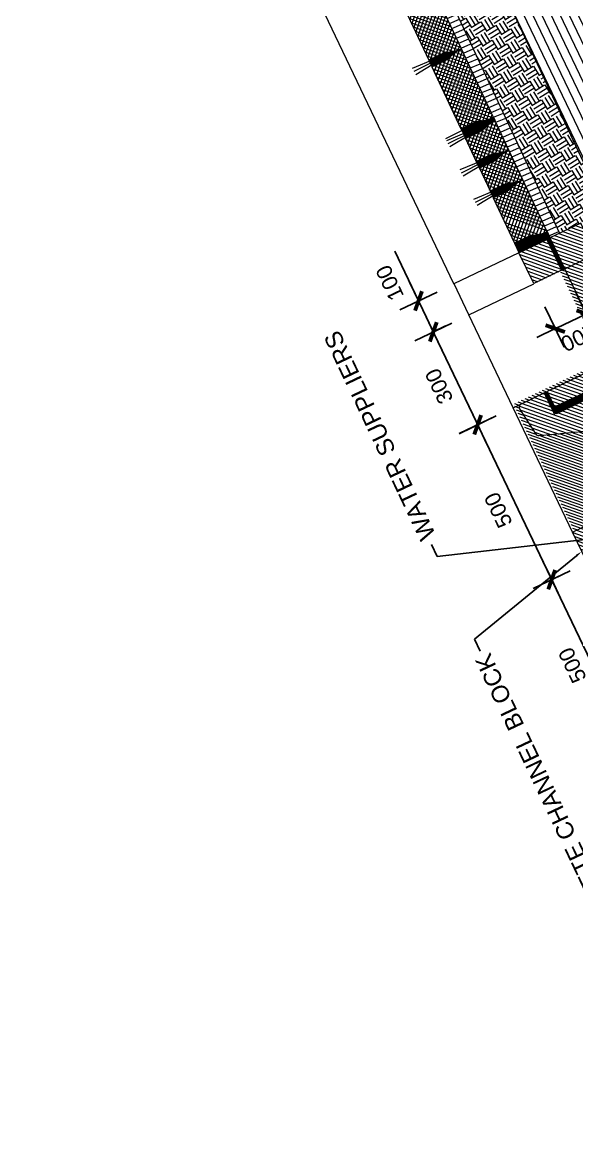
# Model space of a CAD drawing. Header units: metres. Extents: x 679304 to 680626, y 2747329 to 2750056.
# Drawn here: x 679483.323 to 679484.939, y 2747418.254 to 2747421.499 of the extents above; entities that cross this region are included whole.
import ezdxf
from ezdxf import colors
from ezdxf.entities.mleader import LeaderData, LeaderLine
from ezdxf.math import Vec2, Vec3

# ---------------------------------------------------------------- set-up
doc = ezdxf.new("R2010")
doc.units = ezdxf.units.M
doc.linetypes.add('HIDDEN', pattern=[0.375, 0.25, -0.125])
doc.layers.add('-aux', color=50, linetype='Continuous', plot=False)
for name, color, linetype in [('01-TX', 7, 'Continuous'), ('01-TX-Dimensions_1-25', 157, 'Continuous'), ('02-L-Waterfeatures 02', 152, 'Continuous'), ('COTAUX', 7, 'Continuous')]:
    doc.layers.add(name, color=color, linetype=linetype)
for name, color, linetype, lineweight in [('02-L-projecció', 6, 'Continuous', 5), ('02-L-seccionat', 4, 'Continuous', 5), ('1-L-GESPA', 64, 'Continuous', 0), ('3-TR Formigó', 252, 'Continuous', 0), ('3-TR terra compactada', 45, 'Continuous', 0), ('3-TR Tot-u', 37, 'Continuous', 0)]:
    doc.layers.add(name, color=color, linetype=linetype, lineweight=lineweight)
for name, color, linetype, lineweight, true_color in [('02-L-projecció 2', 251, 'Continuous', 5, 0x636363), ('3- TR terra vegetal', 253, 'Continuous', 0, 0xbea68e), ('3-TR sorra granitica', 254, 'Continuous', 0, 0xf2dac9)]:
    doc.layers.add(name, color=color, linetype=linetype, lineweight=lineweight, true_color=true_color)
doc.layers.add('EIT_3 TR sorra', color=9, linetype='Continuous', true_color=0xd8ceb0)
doc.styles.get("Standard").update_dxf_attribs({"font": 'arial.ttf'})
doc.dimstyles.new('E20', dxfattribs={"dimscale": 0.03, "dimtxt": 1.5, "dimasz": 0.2, "dimexe": 0.1, "dimexo": 2.5, "dimgap": 1, "dimtad": 1, "dimdec": 0, "dimlfac": 1000, "dimzin": 0, "dimdsep": 46, "dimtxsty": 'Standard', "dimblk1": 'LINCOT200', "dimblk2": 'LINCOT200', "dimsah": 1, "dimcen": 0.1, "dimdle": 0.1, "dimclrt": 256, "dimadec": 0, "dimazin": 0, "dimtfac": 0.0153846153846154, "dimtdec": 0, "dimtofl": 0, "dimtmove": 0, "dimatfit": 3, "dimldrblk": 'LINCOT200', "dimfxl": 1, "dimtolj": 1, "dimtzin": 0, "dimarcsym": 0})
pattern_1 = [(45.00024237466997, (-40.34457872249186, 32.35884302249179), (-0.0067352205821938, 0.0067351635992895), []), (135.0002423746698, (-40.34457872249186, 32.35884302249179), (-0.0067351635992895, -0.0067352205821938), [])]
pattern_2 = [(0.0715857154418002, (-44.33481519203633, 33.15170948952437), (-3.123515267e-06, 0.0024999980487297), [])]
pattern_3 = [(44.99999999989515, (-45.99746788525954, 30.80656202230603), (-0.0067351920907895, 0.0067351920908142), [])]
pattern_4 = [(44.99999999999999, (0, 0), (-0.0067351920908019, 0.0067351920908019), [])]
pattern_5 = [(43.98579928964266, (0, 0), (0.0019272751255722, 0.006603891924044), [0.0085328125000001, -0.0017065625, 0, -0.0017065625])]

# ---------------------------------------------------------------- blocks, each defined once
blk = doc.blocks.new('WaterFall Channel')
at = {"layer": '3-TR Formigó'}
h = blk.add_hatch(dxfattribs=at)
h.set_pattern_fill('ANSI31', color=256, scale=0.003, angle=-18.27604261032588, style=0)
h.set_pattern_definition(pattern_3)
h.paths.add_polyline_path([(0.0985192004591227, -5.11142425239e-05), (-1.8626451e-09, -4.21903096139e-05), (-1.5869736671e-06, -0.3450375250540674), (0.0985192018561065, -0.3450375245884061)])
h = blk.add_hatch(dxfattribs=at)
h.set_pattern_fill('ANSI31', color=256, scale=0.003, angle=-18.27604261032588, style=0)
h.set_pattern_definition(pattern_3)
edge = h.paths.add_edge_path()
edge.add_line((0.2580314185521884, -0.3999952720651739), (0.0985192027874291, -0.3999831625260413))
edge.add_line((0.0985192027874291, -0.3999831625260413), (0.0985033484175801, -0.3750360794365406))
edge.add_line((0.0985033484175801, -0.3750360794365406), (8.1320758909e-06, -0.3750389693304896))
edge.add_line((8.1320758909e-06, -0.3750389693304896), (2.6109628379e-06, -0.4999805477447808))
edge.add_line((2.6109628379e-06, -0.4999805477447808), (0.4298762682080269, -0.500012955442071))
edge.add_line((0.4298762682080269, -0.500012955442071), (0.4298762682080269, -0.1000000004656613))
edge.add_line((0.4298762682080269, -0.1000000004656613), (0.4998762682080269, -0.1000000004656613))
edge.add_line((0.4998762682080269, -0.1000000004656613), (0.4998762686548926, -0.025056634781127))
edge.add_arc((0.4898366796350784, -0.0264500663910761), 0.0101358275112779, 7.901811386936648, 96.45579607710752)
edge.add_line((0.4886970412917436, -0.0163785112090409), (0.3952812625161918, -0.0274717642880464))
edge.add_line((0.3952812625161918, -0.0274717642880464), (0.2580314185521884, -0.3999952720651739))
at = {"layer": '02-L-seccionat'}
blk.add_lwpolyline([(4.656613e-10, -4.656613e-10), (0.0985192032530904, -4.656613e-10), (0.0985192032530904, -0.3899839207848978, 0.4141913255382975), (0.1085184440340928, -0.3999839207560771), (0.2510580586641579, -0.399994742634442, 0.314238486140348), (0.260442213579803, -0.3934518925298635), (0.3931626223038822, -0.0332221772634832, -0.282040070461689), (0.401366789720167, -0.0267490995061677), (0.4886970412917436, -0.0163785112090409, -0.4492722296790671), (0.4998762696050108, -0.0263087381608784), (0.4998762682080269, -0.1000000004656613), (0.439876268208027, -0.1000000004656613, 0.4142135623730951), (0.4298762682080269, -0.1100000004656613), (0.4298762682080269, -0.500012955442071), (-2.2654421628e-06, -0.4999805482104421), (4.656613e-10, -4.656613e-10)], format="xyb", dxfattribs=at)
blk = doc.blocks.new('Font')
at = {"layer": '02-L-Waterfeatures 02', "lineweight": 9, "transparency": 33554687}
h = blk.add_hatch(dxfattribs=at)
h.set_pattern_fill('ANSI31', color=256, scale=0.0025, angle=2.6278252e-09)
h.set_pattern_definition([(45.00000000262781, (2.0004906617105, -0.4400172666646541), (-0.0056126600759256, 0.0056126600754108), [])])
edge = h.paths.add_edge_path()
edge.add_line((1.800098594278097, 1.504928372334688), (1.800098593346774, 1.109996326325005))
edge.add_line((1.800098593346774, 1.109996326267719), (1.95961081167267, 1.109934739693862))
edge.add_line((1.959610811434686, 1.109934739535674), (2.096860655398689, 1.482458247312802))
edge.add_line((2.096860656514763, 1.48245824733749), (2.190276435238791, 1.493600976572119))
edge.add_arc((2.191415851935744, 1.483529136050492), 0.0101360861858357, 7.903237830832325, 96.45436951496481, ccw=False)
edge.add_line((2.201455662492662, 1.484922853065654), (2.202041886351374, 1.199959193803714))
edge.add_line((2.202041885349899, 1.199959194054827), (2.501285506412386, 1.199959193589165))
edge.add_line((2.501285506412386, 1.199959193589165), (2.501455659907938, 1.214982734787864))
edge.add_line((2.501455659978091, 1.214982734760269), (2.2114556604065, 1.214982734760269))
edge.add_line((2.2114556604065, 1.214982734760269), (2.211455659940838, 1.504928372791036))
edge.add_line((2.211455660872161, 1.504928372567519), (1.800098595209419, 1.504928372101858))
at = {"layer": '3- TR terra vegetal'}
h = blk.add_hatch(dxfattribs=at)
h.set_pattern_fill('_USER', color=256, scale=0.0025, angle=-18.20445689477926, style=0, pattern_type=0)
h.set_pattern_definition([(0.0715857154418002, (-2.520864568650722, 15.61638862267136), (-3.123515267e-06, 0.0024999980487297), [])])
edge = h.paths.add_edge_path()
edge.add_line((2.620919218286871, 1.199803300201892), (2.601663697510974, 1.199959445279091))
edge.add_line((2.601663697510957, 1.199959445279091), (2.601657126098854, 1.29911584360525))
edge.add_line((2.601657126098871, 1.29911584360525), (2.631727091968059, 1.298881505616009))
edge.add_line((2.631727091968059, 1.298881505616009), (2.63140657916665, 1.257753982208669))
edge.add_arc((2.574263726361095, 1.258199304342269), 0.0571445881279346, 343.55447609660683, 359.55349522291766, ccw=False)
edge.add_line((2.629070491530001, 1.242021466605365), (2.622962411027401, 1.221328699029982))
edge.add_arc((2.669399163220077, 1.207621516892686), 0.0484175464806941, 163.5544742130599, 179.5534933392727)
edge.add_line((2.620983086992055, 1.207998831057921), (2.620919218286871, 1.199803299969062))
edge.add_line((2.620919218286871, 1.199803300201892), (2.601663697510974, 1.199959445279091))
h = blk.add_hatch(dxfattribs=at)
h.set_pattern_fill('_USER', color=256, scale=0.0025, angle=-18.20445689477926, style=0, pattern_type=0)
h.set_pattern_definition(pattern_2)
edge = h.paths.add_edge_path()
edge.add_line((2.788405295461416, 1.198497987817972), (2.788469163700938, 1.206693517509847))
edge.add_arc((2.740053078625351, 1.207070832140743), 0.048417555115193, 359.5534931793446, 375.5525123054567)
edge.add_line((2.786697830073535, 1.220052616903558), (2.780912994407117, 1.240838068304583))
edge.add_arc((2.835965244099497, 1.256159762851893), 0.0571445925419344, 179.5534972539195, 195.552516380138, ccw=False)
edge.add_line((2.77882238663733, 1.256605083122849), (2.7791428999044, 1.29773260327056))
edge.add_line((2.779142900835722, 1.29773260327056), (2.799213169608265, 1.297576192300766))
edge.add_line((2.799213168676942, 1.297576192300766), (2.798892656341195, 1.256448672153055))
edge.add_arc((2.741749791894108, 1.256893996149301), 0.0571446002038037, 343.5544745027155, 359.5534936290265, ccw=False)
edge.add_line((2.796556567773222, 1.240716153290122), (2.790448487270623, 1.220023387111723))
edge.add_arc((2.836885238997638, 1.206316201481968), 0.0484175469721637, 163.5544702963147, 179.5534894225274)
edge.add_line((2.788469162303954, 1.206693519372493), (2.788405294297263, 1.198497987817972))
h = blk.add_hatch(dxfattribs=at)
h.set_pattern_fill('_USER', color=256, scale=0.0025, angle=-18.20445689477926, style=0, pattern_type=0)
h.set_pattern_definition(pattern_2)
edge = h.paths.add_edge_path()
edge.add_line((2.883365471381694, 1.197754453402012), (2.883429338224232, 1.205949983093887))
edge.add_arc((2.835013248957693, 1.206327298190444), 0.0484175584322796, 359.5534926588701, 375.552511784982)
edge.add_line((2.881658004596829, 1.219309083651751), (2.87587316846475, 1.240094535052776))
edge.add_arc((2.930925411172211, 1.255416225409135), 0.0571445854679372, 179.5534948100345, 195.5525139362529, ccw=False)
edge.add_line((2.873782561160624, 1.255861547775566), (2.874103073496371, 1.296989069320261))
edge.add_line((2.874103073496371, 1.296989069320261), (2.894173342734575, 1.29683265928179))
edge.add_line((2.894173343665897, 1.29683265928179), (2.89385283133015, 1.255705136805772))
edge.add_arc((2.836709975730627, 1.256150460336357), 0.0571445900285833, 343.5544746836989, 359.55349381000985, ccw=False)
edge.add_line((2.891516742296516, 1.239972620736807), (2.885408661328256, 1.219279854092746))
edge.add_arc((2.931845414452254, 1.205572666600346), 0.0484175488728126, 163.5544686287365, 179.5534877549494)
edge.add_line((2.883429335430264, 1.205949985887855), (2.883365469519048, 1.19775445247069))
h = blk.add_hatch(dxfattribs=at)
h.set_pattern_fill('_USER', color=256, scale=0.0025, angle=-18.20445689477926, style=0, pattern_type=0)
h.set_pattern_definition(pattern_2)
edge = h.paths.add_edge_path()
edge.add_line((2.988325421698391, 1.196943555492907), (2.978325727861374, 1.197021484375))
edge.add_line((2.978325728327035, 1.197021484375), (2.978389595635235, 1.205217014532536))
edge.add_arc((2.92997351149097, 1.205594331026077), 0.0484175548952806, 359.5534912166777, 375.5525103427898)
edge.add_line((2.976618262939155, 1.218576114159077), (2.970833425875753, 1.239361564628779))
edge.add_arc((3.025885672774165, 1.254683255217969), 0.0571445887850233, 179.553494369046, 195.5525134952644, ccw=False)
edge.add_line((2.968742818571627, 1.255128578282892), (2.969063330441713, 1.296256100293248))
edge.add_line((2.969063330441713, 1.296256100293248), (2.999133296310901, 1.296021761372685))
edge.add_line((2.999133296776562, 1.296021761372685), (2.998812783043831, 1.254894237965345))
edge.add_arc((2.941669930703938, 1.255339556373655), 0.0571445876364654, 343.55447941519253, 359.5534985415034, ccw=False)
edge.add_line((2.996476696804165, 1.239161722362041), (2.990368616301566, 1.218468955252319))
edge.add_arc((3.036805368959903, 1.204761771019548), 0.0484175483813428, 163.5544725454819, 179.5534916716947)
edge.add_line((2.988389290869235, 1.205139087280258), (2.988325421698391, 1.196943555725738))
edge.add_line((2.988325421698391, 1.196943555492907), (2.978325727861374, 1.197021484375))
h = blk.add_hatch(dxfattribs=at)
h.set_pattern_fill('_USER', color=256, scale=0.0025, angle=-18.20445689477926, style=0, pattern_type=0)
h.set_pattern_definition(pattern_2)
edge = h.paths.add_edge_path()
edge.add_line((3.209555474109947, 1.19522297848016), (3.209619340486824, 1.203418508637696))
edge.add_arc((3.161203252151608, 1.203795820474624), 0.0484175572135612, 359.5534968444406, 375.5525159705527)
edge.add_line((3.207848005928099, 1.216777608729898), (3.202063170261681, 1.23756305873394))
edge.add_arc((3.257115418557077, 1.252884747926145), 0.0571445902236542, 179.5534924856203, 195.5525116118387, ccw=False)
edge.add_line((3.199972563423216, 1.253330072853714), (3.200293075293302, 1.294457593467086))
edge.add_line((3.200293075293302, 1.294457593234255), (3.220363345462828, 1.294301183195784))
edge.add_line((3.22036334592849, 1.294301183428615), (3.220042832195758, 1.253173660952597))
edge.add_arc((3.162899978924542, 1.253618983086198), 0.0571445881279346, 343.55447609660683, 359.55349522291766, ccw=False)
edge.add_line((3.217706744093447, 1.237441145349293), (3.211598663125187, 1.216748378239572))
edge.add_arc((3.258035416249185, 1.203041192376986), 0.0484175486270776, 163.5544705871093, 179.5534897133222)
edge.add_line((3.209619338624179, 1.203418509801849), (3.209555472014471, 1.195222975919023))
at = {"layer": '3-TR Formigó'}
h = blk.add_hatch(dxfattribs=at)
h.set_pattern_fill('ANSI31', color=256, scale=0.003, style=0)
h.set_pattern_definition(pattern_4)
h.paths.add_polyline_path([(2.20145566156134, 1.399930011248216), (2.151455661281943, 1.399930011481046), (2.151455661281943, 1.209959194529801), (2.201455661095678, 1.20995919406414)])
h = blk.add_hatch(dxfattribs=at)
h.set_pattern_fill('ANSI31', color=256, scale=0.003, style=0)
h.set_pattern_definition(pattern_4)
h.paths.add_polyline_path([(2.501663700677454, 1.299959193915128), (2.601663699373602, 1.299959193915128), (2.601663697510957, 1.20995919406414), (2.501663697417825, 1.20995919406414)])
h = blk.add_hatch(dxfattribs=at)
h.set_pattern_fill('ANSI37', color=256, scale=0.003, angle=-18.27580023555104, style=0)
h.set_pattern_definition(pattern_1)
edge = h.paths.add_edge_path()
edge.add_line((2.788405321538448, 1.198501554317772), (2.788469189312309, 1.206697084009647))
edge.add_arc((2.740053099580109, 1.207074402133002), 0.0484175597601212, 359.5534894544945, 375.5525085808836)
edge.add_line((2.786697857547551, 1.220056185033172), (2.780913020251318, 1.240841632243245))
edge.add_arc((2.835965268779546, 1.256163323298096), 0.0571445904433395, 179.5534941485196, 195.5525132748021, ccw=False)
edge.add_line((2.7788224122487, 1.256608646363019), (2.779142895713448, 1.297732671257108))
edge.add_line((2.779142896644771, 1.297732671257108), (2.778345715720206, 1.297738884575664))
edge.add_line((2.778345715254545, 1.297738884575664), (2.778352293185889, 1.298582934308797))
edge.add_line((2.778352293651551, 1.298582934308797), (2.632530850823968, 1.299719341564923))
edge.add_line((2.632530850358307, 1.299719341564923), (2.632524273823946, 1.298875288572162))
edge.add_line((2.632524273823946, 1.298875288572162), (2.631727091968059, 1.298881505616009))
edge.add_line((2.631727091968059, 1.298881505616009), (2.631406607571989, 1.25775747699663))
edge.add_arc((2.574263754300773, 1.258202799130231), 0.0571445881280356, 343.5544760966211, 359.5534952229035, ccw=False)
edge.add_line((2.629070519469678, 1.242024961160495), (2.622962438967078, 1.22133219265379))
edge.add_arc((2.669399196282029, 1.207625006325542), 0.048417551936377, 163.5544711686107, 179.5534902949996)
edge.add_line((2.620983114466071, 1.208002323750406), (2.620919245295226, 1.199806794989854))
edge.add_line((2.620919245760887, 1.199806794989854), (2.788405322004109, 1.198501554317772))
h = blk.add_hatch(dxfattribs=at)
h.set_pattern_fill('ANSI37', color=256, scale=0.003, angle=-18.27580023555104, style=0)
h.set_pattern_definition(pattern_1)
edge = h.paths.add_edge_path()
edge.add_line((2.883365494664758, 1.197757951449602), (2.883429365232586, 1.2059534820728))
edge.add_arc((2.835013275034725, 1.20633079111576), 0.0484175609696397, 359.5535002491601, 375.552519375549)
edge.add_line((2.881658030673861, 1.219312583096325), (2.875873193610459, 1.240098029375076))
edge.add_arc((2.93092544004321, 1.255419719964265), 0.0571445887847962, 179.5534943690139, 195.5525134952963, ccw=False)
edge.add_line((2.873782586771994, 1.255865043029189), (2.874103070702403, 1.296989068388938))
edge.add_line((2.874103070236742, 1.296989068388938), (2.873305889312177, 1.296995281707495))
edge.add_line((2.8733058902435, 1.296995281241834), (2.873312468174844, 1.29783933237195))
edge.add_line((2.873312467709183, 1.297839332837611), (2.800016899127513, 1.298410533461719))
edge.add_line((2.800016899127513, 1.298410533461719), (2.800010321196168, 1.297566482797265))
edge.add_line((2.800010321196168, 1.297566482564434), (2.799213139340281, 1.297572699142619))
edge.add_line((2.79921313887462, 1.29757269937545), (2.798892655875533, 1.25644867029041))
edge.add_arc((2.741749806329607, 1.256893992889672), 0.0571445848182067, 343.5544756038513, 359.5534947301338, ccw=False)
edge.add_line((2.796556567773222, 1.240716155618429), (2.7904484863393, 1.220023386646062))
edge.add_arc((2.836885245516896, 1.206316201947629), 0.0484175533455561, 163.5544734177779, 179.5534925441669)
edge.add_line((2.788469162303954, 1.206693517044186), (2.788405294530093, 1.198497987817972))
edge.add_line((2.788405295461416, 1.198497987817972), (2.883365495596081, 1.197757951449602))
h = blk.add_hatch(dxfattribs=at)
h.set_pattern_fill('ANSI37', color=256, scale=0.003, angle=-18.27580023555104, style=0)
h.set_pattern_definition(pattern_1)
edge = h.paths.add_edge_path()
edge.add_line((2.978325752075761, 1.19702498242259), (2.978389622177928, 1.205220513045787))
edge.add_arc((2.929973528254777, 1.205597823951393), 0.0484175640668137, 359.5534977660189, 375.5525168924078)
edge.add_line((2.976618288550525, 1.218579615000635), (2.970833451021462, 1.239365061279386))
edge.add_arc((3.025885700713843, 1.254686749074608), 0.057144591662058, 179.553490602163, 195.5525097284454, ccw=False)
edge.add_line((2.968742844648659, 1.255132075864821), (2.969063328579068, 1.296256100293248))
edge.add_line((2.969063328579068, 1.296256100293248), (2.968266147654503, 1.296262315008789))
edge.add_line((2.968266147188842, 1.296262315008789), (2.968272725120186, 1.297106363810598))
edge.add_line((2.968272725585848, 1.297106363810598), (2.894977157004177, 1.297677565366029))
edge.add_line((2.894977157469838, 1.297677565366029), (2.894970578607171, 1.296833514235913))
edge.add_line((2.894970577675849, 1.296833514235913), (2.894173396285623, 1.29683973127976))
edge.add_line((2.894173396751284, 1.29683973127976), (2.893852913286536, 1.255715701729059))
edge.add_arc((2.836710061877965, 1.25616102060303), 0.0571445859816518, 343.554479168822, 359.5534982951045, ccw=False)
edge.add_line((2.891516826115548, 1.239983186591416), (2.885408743517473, 1.219290417619049))
edge.add_arc((2.931845499202609, 1.205583235481753), 0.0484175496671256, 163.5544757737476, 179.5534949001365)
edge.add_line((2.88342942064628, 1.205960548482835), (2.88336555333808, 1.197765020187944))
edge.add_line((2.883365551941096, 1.197765020653605), (2.9783257516101, 1.19702498242259))
h = blk.add_hatch(dxfattribs=at)
h.set_pattern_fill('ANSI37', color=256, scale=0.003, angle=-18.27580023555104, style=0)
h.set_pattern_definition(pattern_1)
edge = h.paths.add_edge_path()
edge.add_line((3.209555471781641, 1.195222976151853), (3.209619341650977, 1.203418507706373))
edge.add_arc((3.161203257739543, 1.203795820707455), 0.0484175536757299, 359.55349540211, 375.5525145284989)
edge.add_line((3.207848007790744, 1.216777606634423), (3.202063169796019, 1.237563054310157))
edge.add_arc((3.257115419954061, 1.252884743968024), 0.0571445918819704, 179.5534922650943, 195.5525113913767, ccw=False)
edge.add_line((3.199972562957555, 1.253330069128423), (3.200293047353625, 1.294454094022512))
edge.add_line((3.200293047819286, 1.294454094022512), (3.19949586642906, 1.294460306409746))
edge.add_line((3.19949586642906, 1.294460306642577), (3.199502443894743, 1.29530435684137))
edge.add_line((3.199502443894743, 1.295304356608539), (2.99993705516681, 1.296859595924615))
edge.add_line((2.999937056098133, 1.296859595924615), (2.999930477235466, 1.296015544794499))
edge.add_line((2.999930476769804, 1.296015544794499), (2.999133296776562, 1.296021761372685))
edge.add_line((2.999133296776562, 1.296021761372685), (2.998812811914831, 1.254897733684629))
edge.add_arc((2.941669948864728, 1.2553430525586), 0.0571445978117866, 343.5544792342224, 359.5534983605048, ccw=False)
edge.add_line((2.996476725209504, 1.239165214821696), (2.990368643309921, 1.218472448177635))
edge.add_arc((3.036805401556193, 1.204765267204493), 0.0484175528540867, 163.5544773345227, 179.5534964609117)
edge.add_line((2.988389318808913, 1.205142579041421), (2.988325450569391, 1.196947049815207))
edge.add_line((2.988325450569391, 1.196947049815207), (3.20955547154881, 1.195222976151853))
h = blk.add_hatch(dxfattribs=at)
h.set_pattern_fill('ANSI37', color=256, scale=0.003, angle=-18.27580023555104, style=0)
h.set_pattern_definition([(45.00024237466997, (-39.75594249647111, 32.35425920598209), (-0.0067352205821938, 0.0067351635992895), []), (135.0002423746698, (-39.75594249647111, 32.35425920598209), (-0.0067351635992895, -0.0067352205821938), [])])
edge = h.paths.add_edge_path()
edge.add_line((3.377041547559201, 1.193917736411094), (3.377105415333062, 1.202113266102969))
edge.add_arc((3.328689325135201, 1.202490588650107), 0.048417560868884, 359.5534842875915, 375.5525034139803)
edge.add_line((3.375334084965288, 1.215472367592155), (3.369549246504902, 1.236257814336568))
edge.add_arc((3.424601493868976, 1.251579505391418), 0.0571445904433395, 179.5534941485196, 195.5525132748021, ccw=False)
edge.add_line((3.367458638735115, 1.252024828456342), (3.367779122199863, 1.293148853816092))
edge.add_line((3.367779122199863, 1.293148853816092), (3.366981941275298, 1.293155067600309))
edge.add_line((3.366981941275298, 1.293155067600309), (3.366988519206643, 1.293999117333441))
edge.add_line((3.366988519206643, 1.293999117333441), (3.22116707637906, 1.295135523192584))
edge.add_line((3.221167076844722, 1.295135523192584), (3.221160500310361, 1.294291469734162))
edge.add_line((3.2211604998447, 1.294291469734162), (3.220363317988812, 1.294297688174992))
edge.add_line((3.220363318454474, 1.294297688174992), (3.220042834058403, 1.25317365815863))
edge.add_arc((3.162899984046816, 1.253618980525061), 0.0571445848182067, 343.5544756038513, 359.5534947301338, ccw=False)
edge.add_line((3.217706745490431, 1.237441143253818), (3.211598664987832, 1.216748376144096))
edge.add_arc((3.258035422302782, 1.203041191678494), 0.0484175516906421, 163.5544731269834, 179.5534922533723)
edge.add_line((3.209619341418147, 1.203418507240712), (3.209555471315979, 1.195222977548837))
edge.add_line((3.209555470850318, 1.195222977548837), (3.377041547559201, 1.193917736411094))
h = blk.add_hatch(dxfattribs=at)
h.set_pattern_fill('ANSI31', color=256, scale=0.003, style=0)
h.set_pattern_definition(pattern_4)
h.paths.add_polyline_path([(2.601663697045296, 1.199959194287657), (2.131455661728978, 1.199959194054827), (2.131455662194639, 1.099959194660186), (2.601663697045296, 1.099959194660186)])
at = {"layer": '3-TR sorra granitica'}
h = blk.add_hatch(dxfattribs=at)
h.set_pattern_fill('LINE', color=256, scale=0.005, angle=69.79554310522073, style=0)
h.set_pattern_definition([(88.07158571544174, (23.4716651965864, 250.1307054138742), (-0.0158660092037632, 0.0005342068383153), [])])
h.paths.add_polyline_path([(2.601827840320765, 1.168583462946116), (6.228119605686515, 1.140348761575296), (6.228353182319551, 1.170347852166742), (2.601788648404181, 1.199952063150703)])
at = {"layer": '3-TR terra compactada'}
h = blk.add_hatch(dxfattribs=at)
h.set_pattern_fill('LINE', color=256, scale=0.0075, style=0)
h.set_pattern_definition([(1.59e-14, (-1.593222049996256, -1.450000001117587), (0, 0.0238125), [])])
edge = h.paths.add_edge_path()
edge.add_line((-1.508667595218867, 0.9890606738626956), (-1.508667595192251, -0.6048951202948477))
edge.add_line((-1.508667595218867, -0.6048951202537864), (6.136539501577077, -0.6048951200357733))
edge.add_line((6.136539502069354, -0.6048951200209558), (6.135368614665779, 0.7910603175694269))
edge.add_line((6.135368613991886, 0.791060317773372), (3.626572259866924, 0.8105940809709242))
edge.add_line((3.626572260633111, 0.8105940809473395), (3.548124667638425, 1.011210944756913))
edge.add_line((3.548124666791409, 1.011210944736376), (2.60166369870992, 1.01858019349817))
edge.add_line((2.601663698907941, 1.018580193165689), (2.601663700051207, 0.1099791904142415))
edge.add_line((2.601663700770586, 0.1099791903980076), (2.601663700770586, -0.3400208096019923))
edge.add_line((2.601663699839264, -0.3400208093225956), (0.9815726160337758, -0.3400210808148136))
edge.add_line((0.9815726173110306, -0.3400210812687874), (0.9815726173110306, 0.0099789187312127))
edge.add_line((0.9815726173110306, 0.0099789188243449), (1.145767424071051, 0.0099789191630791))
edge.add_line((1.145767423324286, 0.0099789192900062), (0.8764049971942496, 0.9722189113882429))
edge.add_line((0.8764049969613552, 0.9722189116291701), (-1.508667595224254, 0.9890606740160933))
at = {"layer": '3-TR Tot-u'}
h = blk.add_hatch(dxfattribs=at)
h.set_pattern_fill('EARTH', color=256, scale=0.005, angle=-84.07414778341365)
h.set_pattern_definition([(275.9258522165863, (0, 0), (0.0348582512672567, -0.0283024260194916), [0.03175, -0.03175]), (275.9258522165863, (0.0118426270782948, 0.0012292172759771), (0.0348582512672567, -0.0283024260194916), [0.03175, -0.03175]), (275.9258522165863, (0.0236852541565895, 0.0024584345519543), (0.0348582512672567, -0.0283024260194916), [0.03175, -0.03175]), (5.925852216586341, (0.0280425362288952, -0.0010793688707054), (0.0283024260194916, 0.0348582512672567), [0.03175, -0.03175]), (5.925852216586341, (0.0292717525735498, -0.0129219959490001), (0.0283024260194916, 0.0348582512672567), [0.03175, -0.03175]), (5.925852216586341, (0.0305009698495269, -0.0247646227944642), (0.0283024260194916, 0.0348582512672567), [0.03175, -0.03175])])
h.paths.add_polyline_path([(3.434739958960562, 1.162098317407071), (2.601827842183411, 1.168583462014794), (2.601663698907941, 1.018580193165689), (3.376018244307488, 1.012550984043627)])
at = {"layer": 'EIT_3 TR sorra'}
h = blk.add_hatch(dxfattribs=at)
h.set_pattern_fill('ANSI36', color=256, scale=0.001075, angle=-1.014200710357326, style=0, double=1)
h.set_pattern_definition(pattern_5)
h.paths.add_polyline_path([(2.131455661728978, 1.199959194054827), (2.20145566156134, 1.199959194054827), (2.201455661095678, 1.20995919406414), (2.151455661281943, 1.209959194529801), (2.151455661281943, 1.399930011481046), (2.20145566156134, 1.399930011248216), (2.201455662027001, 1.409930011257529), (2.131455661263316, 1.409930011257529)])
h = blk.add_hatch(dxfattribs=at)
h.set_pattern_fill('ANSI36', color=256, scale=0.001075, angle=-1.014200710357326, style=0, double=1)
h.set_pattern_definition(pattern_5)
h.paths.add_polyline_path([(2.601663034874945, 1.20995919406414), (2.501663697417825, 1.20995919406414), (2.501663697883486, 1.199959194287657), (2.601663697045296, 1.199959194287657)])
at = {"layer": '-aux'}
for points in [[(2.620919218286871, 1.199803300201892), (2.601663697510957, 1.199959445279091), (2.601657126098871, 1.29911584360525), (2.631727091968059, 1.298881505616009), (2.63140657916665, 1.257753982208669, -0.0699225111484148), (2.629070491530001, 1.242021466605365), (2.62296241056174, 1.221328699029982, 0.0699225111479849), (2.620983086992055, 1.207998831057921), (2.620919218286871, 1.199803300201892), (2.601663697510957, 1.199959445279091)], [(2.788405294995754, 1.198497987817972), (2.788405295461416, 1.198497987817972), (2.788469164166599, 1.206693517509847, 0.0699225111475427), (2.786697830073535, 1.220052616903558), (2.780912994872778, 1.240838068537414, -0.0699225111480096), (2.77882238663733, 1.256605083122849), (2.779142900835722, 1.29773260327056), (2.799213168676942, 1.297576192300766), (2.798892656806856, 1.256448672153055, -0.0699225111484148), (2.796556567773222, 1.240716153290122), (2.790448487736284, 1.220023387111723, 0.0699225111479849), (2.788469162303954, 1.206693519372493), (2.788405294995754, 1.198497987817972), (2.788405295461416, 1.198497987817972)], [(2.883365470450371, 1.19775445247069), (2.883365471381694, 1.197754453402012), (2.883429337292909, 1.205949983093887, 0.0699225111475427), (2.881658004596829, 1.219309083651751), (2.875873168930411, 1.240094535052776, -0.0699225111480096), (2.873782561160624, 1.255861547775566), (2.874103073496371, 1.296989069320261), (2.894173343665897, 1.29683265928179), (2.893852830398827, 1.255705136572942, -0.0699225111484148), (2.891516742296516, 1.239972620736807), (2.885408661328256, 1.219279853627085, 0.0699225111479849), (2.883429335430264, 1.205949985887855), (2.883365470450371, 1.19775445247069), (2.883365471381694, 1.197754453402012)], [(2.988325421698391, 1.196943555492907), (2.978325728327035, 1.197021484375), (2.978389595635235, 1.205217014532536, 0.0699225111475427), (2.976618262939155, 1.218576114159077), (2.970833425875753, 1.239361564628779, -0.0699225111480096), (2.968742818571627, 1.255128578282892), (2.969063330441713, 1.296256100293248), (2.999133296776562, 1.296021761372685), (2.99881278257817, 1.254894237965345, -0.0699225111484148), (2.996476696804165, 1.239161722362041), (2.990368615370243, 1.218468955252319, 0.0699225111479849), (2.988389290869235, 1.205139087280258), (2.988325421698391, 1.196943555492907), (2.978325728327035, 1.197021484375)], [(3.209555471781641, 1.195222976151853), (3.209555474109947, 1.19522297848016), (3.209619339555501, 1.203418508637696, 0.0699225111475427), (3.207848005928099, 1.216777608729898), (3.202063170261681, 1.23756305873394, -0.0699225111480096), (3.199972563423216, 1.253330072853714), (3.200293075293302, 1.294457593234255), (3.22036334592849, 1.294301183428615), (3.220042831730097, 1.253173660952597, -0.0699225111484148), (3.217706744093447, 1.237441145349293), (3.211598663125187, 1.216748378239572, 0.0699225111479849), (3.209619338624179, 1.203418509801849), (3.209555471781641, 1.195222976151853), (3.209555474109947, 1.19522297848016)]]:
    blk.add_lwpolyline(points, format="xyb", dxfattribs=at)
at = {"layer": '02-L-projecció'}
for points in [[(6.228119607083499, 1.140348757151514), (2.601827842183411, 1.168583462014794)], [(6.135200853925198, 0.9910676861181855), (2.601663698907941, 1.018580193165689)]]:
    blk.add_lwpolyline(points, dxfattribs=at)
blk.add_lwpolyline([(-1.508667595218867, 0.9890606738626956), (-1.508667595218867, -0.6048951202537864), (6.136539502069354, -0.6048951200209558), (6.135368613991886, 0.791060317773372), (3.626572260633111, 0.8105940809473395), (3.548124666791409, 1.011210944736376), (2.601663698907941, 1.018580193165689), (2.601663700770586, 0.1099791903980076), (2.601663699839264, -0.3400208093225956), (0.9815726173110306, -0.3400210812687874), (0.9815726173110306, 0.0099789188243449), (1.145767423324286, 0.0099789192900062), (0.8764049969613552, 0.9722189116291701)], close=True, dxfattribs=at)
at = {"layer": '02-L-projecció 2'}
for points in [[(1.800098596140742, 1.509928373619914), (2.20145566156134, 1.509928373619914), (2.201455662492662, 1.484922853065654)], [(2.20145566156134, 1.509928373619914), (2.50127603765577, 1.509902806486934)], [(2.501276074443012, 1.509959446731954), (2.601170927286148, 1.509894288145005)], [(2.501663699746131, 1.509959193877875), (2.501511616632342, 1.299959193915128)], [(2.60151161532849, 1.299959193915128), (2.601511616259813, 1.509894288843497)], [(2.601567843463271, 1.509894029237329), (4.901455661281943, 1.509894026909023)]]:
    blk.add_lwpolyline(points, dxfattribs=at)
at = {"layer": '02-L-projecció 2', "linetype": 'HIDDEN', "ltscale": 0.25}
blk.add_lwpolyline([(2.501663697883486, 1.199959194287657), (2.501663605682551, 0.3599795061163604)], dxfattribs=at)
at = {"layer": '02-L-seccionat'}
for points in [[(2.20145566156134, 1.399930011248216), (2.151455661281943, 1.399930011481046), (2.151455661281943, 1.209959194529801), (2.201455661095678, 1.20995919406414)], [(2.501663700677454, 1.299959193915128), (2.601663699373602, 1.299959193915128), (2.601663697510957, 1.20995919406414), (2.501663697417825, 1.20995919406414)], [(2.601663697045296, 1.199959194287657), (2.131455661728978, 1.199959194054827), (2.131455662194639, 1.099959194660186), (2.601663697045296, 1.099959194660186)]]:
    blk.add_lwpolyline(points, close=True, dxfattribs=at)
for points in [[(2.201455662027001, 1.409930011257529), (2.20145566156134, 1.399930011248216)], [(2.501663697417825, 1.20995919406414), (2.501663697883486, 1.199959194287657)], [(2.601663697510957, 1.20995919406414), (2.601663697045296, 1.199959194287657)]]:
    blk.add_lwpolyline(points, dxfattribs=at)
for points in [[(2.788405321538448, 1.198501554317772), (2.788469189312309, 1.206697084009647, 0.0699225111487571), (2.786697857547551, 1.220056185033172), (2.780913020018488, 1.240841632243245, -0.0699225111482901), (2.7788224122487, 1.256608646363019), (2.779142896644771, 1.297732671257108), (2.778345715254545, 1.297738884575664), (2.778352293651551, 1.298582934308797), (2.632530850358307, 1.299719341564923), (2.632524273823946, 1.298875288572162), (2.631727091968059, 1.298881505616009), (2.631406607571989, 1.25775747699663, -0.0699225111482901), (2.629070519469678, 1.242024961160495), (2.622962439898401, 1.22133219288662, 0.0699225111487571), (2.620983114466071, 1.208002323750406), (2.620919245760887, 1.199806794989854)], [(2.883365494664758, 1.197757951449602), (2.883429364766925, 1.2059534820728, 0.0699225111487571), (2.881658030673861, 1.219312583096325), (2.875873194541782, 1.240098029375076, -0.0699225111482901), (2.873782586771994, 1.255865043029189), (2.874103070236742, 1.296989068388938), (2.8733058902435, 1.296995281241834), (2.873312467709183, 1.297839332837611), (2.800016899127513, 1.298410533461719), (2.800010321196168, 1.297566482564434), (2.79921313887462, 1.29757269937545), (2.798892655875533, 1.25644867029041, -0.0699225111482901), (2.796556567773222, 1.240716155618429), (2.790448487270623, 1.220023386646062, 0.0699225111487571), (2.788469162303954, 1.206693517044186), (2.788405295461416, 1.198497987817972)], [(2.978325752075761, 1.19702498242259), (2.978389622177928, 1.205220513045787, 0.0699225111487571), (2.976618288550525, 1.218579615000635), (2.97083345009014, 1.239365061279386, -0.0699225111482901), (2.968742844648659, 1.255132075864821), (2.969063328579068, 1.296256100293248), (2.968266147188842, 1.296262315008789), (2.968272725585848, 1.297106363810598), (2.894977157469838, 1.297677565366029), (2.894970577675849, 1.296833514235913), (2.894173396751284, 1.29683973127976), (2.893852913286536, 1.255715701729059, -0.0699225111482901), (2.891516826115548, 1.239983186591416), (2.885408743750303, 1.219290417619049, 0.0699225111487571), (2.88342942064628, 1.205960548482835), (2.883365551941096, 1.197765020653605)], [(3.209555471781641, 1.195222976151853), (3.209619341418147, 1.203418507706373, 0.0699225111487571), (3.207848007790744, 1.216777606634423), (3.202063170261681, 1.237563054542988, -0.0699225111482901), (3.199972562957555, 1.253330069128423), (3.200293047819286, 1.294454094022512), (3.19949586642906, 1.294460306642577), (3.199502443894743, 1.295304356608539), (2.999937056098133, 1.296859595924615), (2.999930476769804, 1.296015544794499), (2.999133296776562, 1.296021761372685), (2.998812810983508, 1.254897733684629, -0.0699225111482901), (2.996476725209504, 1.239165214821696), (2.990368642844259, 1.218472448643296, 0.0699225111487571), (2.988389318808913, 1.205142579041421), (2.988325450569391, 1.196947049815207)], [(3.377041547559201, 1.193917736411094), (3.377105415333062, 1.202113266102969, 0.0699225111487571), (3.375334084965288, 1.215472367592155), (3.36954924557358, 1.236257814336568, -0.0699225111482901), (3.367458638735115, 1.252024828456342), (3.367779122199863, 1.293148853816092), (3.366981941275298, 1.293155067600309), (3.366988519206643, 1.293999117333441), (3.221167076844722, 1.295135523192584), (3.2211604998447, 1.294291469734162), (3.220363318454474, 1.294297688174992), (3.220042834058403, 1.25317365815863, -0.0699225111482901), (3.217706745490431, 1.237441143253818), (3.211598665453493, 1.216748376376926, 0.0699225111487571), (3.209619341418147, 1.203418507240712), (3.209555470850318, 1.195222977548837)]]:
    blk.add_lwpolyline(points, format="xyb", close=True, dxfattribs=at)
at = {"layer": '1-L-GESPA'}
for points in [[(2.77880335226655, 1.350739369634538), (2.785288352984935, 1.280939579475671)], [(2.788801091723144, 1.35095191001892), (2.790287222713232, 1.281045851297676)], [(2.798798833508044, 1.351164454128593), (2.795286095701158, 1.281152118463069)], [(2.873763501644134, 1.349992267787456), (2.880248501896858, 1.280192478094249)], [(2.883761240169405, 1.350204808637499), (2.885247371159493, 1.280298748519271)], [(2.893758981488645, 1.35041735228151), (2.890246243681758, 1.280405016615986)], [(2.967306666076183, 1.348352654837071), (2.973791666794568, 1.278552866075187)], [(2.977304405998438, 1.348565196152776), (2.978790536522865, 1.278659137431532)], [(2.987302145920693, 1.348777741193771), (2.983789407648146, 1.278765404131263)], [(2.993300792295485, 1.348905265796929), (2.994786924216896, 1.278999204747378)], [(3.199953475035727, 1.347457249416038), (3.206438475754112, 1.277657459024339)], [(3.209951214957982, 1.347669790498912), (3.211437345482409, 1.277763730380684)], [(3.219948955345898, 1.347882334142923), (3.216436217539012, 1.277869998477399)]]:
    blk.add_lwpolyline(points, dxfattribs=at)
blk.add_blockref('WaterFall Channel', (1.701579393353313, 1.509930012049153))
blk = doc.blocks.new('LINCOT200')
for p, q in [((0, -9.999961704014426), (0, 10.00003829598554)), ((3.695e-13, 3.82959855756e-05), (10.00000000000051, 3.82959855756e-05))]:
    blk.add_line(p, q)
at = {"const_width": 1.875}
blk.add_lwpolyline([(3.535533801624467, -3.535495714255787), (-3.535533950636761, 3.535572157214076)], dxfattribs=at)
at = {"layer": 'COTAUX'}
blk.add_line((0, 0), (-1.249999999999914, 0), dxfattribs=at)
blk = doc.blocks.new('*D68')
at = {"layer": '01-TX-Dimensions_1-25', "color": 0, "lineweight": -2, "transparency": 16777216}
for p, q in [((679484.9015150998, 2747419.893177201), (679484.8629701984, 2747419.874744652)), ((679485.0794785197, 2747419.428950885), (679484.868265163, 2747419.870625993)), ((679485.1179025426, 2747419.440674866), (679485.079360571, 2747419.422243718))]:
    blk.add_line(p, q, dxfattribs=at)
at = {"layer": 'DEFPOINTS', "color": 0, "transparency": 16777216}
for p in [(679484.9691765117, 2747419.92553355), (679484.8656766551, 2747419.876038906), (679485.1855639548, 2747419.473031215)]:
    blk.add_point(p, dxfattribs=at)
at = {"layer": '01-TX-Dimensions_1-25', "color": 0, "lineweight": -2, "transparency": 16777216, "xscale": 0.006, "yscale": 0.006, "zscale": 0.006}
for p, rotation in [((679484.8656766551, 2747419.876038906), 115.5575828866667), ((679485.0820670276, 2747419.423537972), 295.5575828866667)]:
    blk.add_blockref('LINCOT200', p, dxfattribs=dict(at, rotation=rotation))
at = {"layer": '01-TX-Dimensions_1-25', "transparency": 16777216, "insert": (679484.9260796226, 2747419.626933733), "char_height": 0.045, "attachment_point": 5, "rotation": 115.55758288666671}
blk.add_mtext('\\A1;500', dxfattribs=at)
blk = doc.blocks.new('*D69')
at = {"layer": '01-TX-Dimensions_1-25', "color": 0, "lineweight": -2, "transparency": 16777216}
for p, q in [((679484.5565330001, 2747420.614626922), (679484.5179493009, 2747420.596170907)), ((679484.6474425071, 2747420.332407858), (679484.5232446922, 2747420.592052796)), ((679484.6859089528, 2747420.344156695), (679484.6473252537, 2747420.325700679))]:
    blk.add_line(p, q, dxfattribs=at)
at = {"layer": 'DEFPOINTS', "color": 0, "transparency": 16777216}
for p in [(679484.6241910591, 2747420.646990283), (679484.5206556243, 2747420.597465441), (679484.7535670118, 2747420.376520056)]:
    blk.add_point(p, dxfattribs=at)
at = {"layer": '01-TX-Dimensions_1-25', "color": 0, "lineweight": -2, "transparency": 16777216, "xscale": 0.006, "yscale": 0.006, "zscale": 0.006}
for p, rotation in [((679484.5206556233, 2747420.597465441), 115.5635211465432), ((679484.650031576, 2747420.326995213), 295.5635211465433)]:
    blk.add_blockref('LINCOT200', p, dxfattribs=dict(at, rotation=rotation))
at = {"layer": '01-TX-Dimensions_1-25', "transparency": 16777216, "insert": (679484.5375399062, 2747420.439364045), "char_height": 0.045, "attachment_point": 5, "rotation": 115.56352114654327}
blk.add_mtext('\\A1;300', dxfattribs=at)
blk = doc.blocks.new('*D73')
at = {"layer": '01-TX-Dimensions_1-25', "color": 0, "lineweight": -2, "transparency": 16777216}
for p, q in [((679484.4775394527, 2747420.687672558), (679484.4081612168, 2747420.83299511)), ((679484.5134709032, 2747420.704826542), (679484.4748321527, 2747420.68638007)), ((679484.5179921299, 2747420.602938691), (679484.4801244295, 2747420.682257958)), ((679484.5565085569, 2747420.614678075), (679484.5178698067, 2747420.596231604))]:
    blk.add_line(p, q, dxfattribs=at)
at = {"layer": 'DEFPOINTS', "color": 0, "transparency": 16777216}
for p in [(679484.5811534051, 2747420.737138751), (679484.4775394526, 2747420.687672559), (679484.624191059, 2747420.646990284)]:
    blk.add_point(p, dxfattribs=at)
at = {"layer": '01-TX-Dimensions_1-25', "color": 0, "lineweight": -2, "transparency": 16777216, "xscale": 0.006, "yscale": 0.006, "zscale": 0.006}
for p, rotation in [((679484.4775394527, 2747420.687672558), 115.5202108760746), ((679484.5205771067, 2747420.597524091), 295.5202108760746)]:
    blk.add_blockref('LINCOT200', p, dxfattribs=dict(at, rotation=rotation))
at = {"layer": '01-TX-Dimensions_1-25', "transparency": 16777216, "insert": (679484.3937507303, 2747420.740217606), "char_height": 0.045, "attachment_point": 5, "rotation": 115.52021087607466}
blk.add_mtext('\\A1;100', dxfattribs=at)
blk = doc.blocks.new('*D76')
at = {"layer": '01-TX-Dimensions_1-25', "color": 0, "lineweight": -2, "transparency": 16777216}
for p, q in [((679484.6858479115, 2747420.344165861), (679484.6473142301, 2747420.325738677)), ((679484.8630993674, 2747419.881457184), (679484.6526091944, 2747420.321620019)), ((679484.9015151, 2747419.8931772), (679484.8629814187, 2747419.874750017))]:
    blk.add_line(p, q, dxfattribs=at)
at = {"layer": 'DEFPOINTS', "color": 0, "transparency": 16777216}
for p in [(679484.7535093232, 2747420.37652221), (679484.6500206864, 2747420.327032931), (679484.9691765119, 2747419.925533549)]:
    blk.add_point(p, dxfattribs=at)
at = {"layer": '01-TX-Dimensions_1-25', "color": 0, "lineweight": -2, "transparency": 16777216, "xscale": 0.006, "yscale": 0.006, "zscale": 0.006}
for p, rotation in [((679484.6500206864, 2747420.327032931), 115.5575828866667), ((679484.8656878752, 2747419.876044271), 295.5575828866667)]:
    blk.add_blockref('LINCOT200', p, dxfattribs=dict(at, rotation=rotation))
at = {"layer": '01-TX-Dimensions_1-25', "transparency": 16777216, "insert": (679484.7100620623, 2747420.078683895), "char_height": 0.045, "attachment_point": 5, "rotation": 115.55758288666671}
blk.add_mtext('\\A1;500', dxfattribs=at)
blk = doc.blocks.new('*D77')
at = {"layer": '01-TX-Dimensions_1-25', "color": 0, "lineweight": -2, "transparency": 16777216}
for p, q in [((679484.9360360053, 2747420.713442456), (679484.9676052969, 2747420.647426886)), ((679484.8458207884, 2747420.670300662), (679484.8773900816, 2747420.604285087)), ((679484.8815087407, 2747420.609580051), (679484.9608981301, 2747420.647544834))]:
    blk.add_line(p, q, dxfattribs=at)
at = {"layer": 'DEFPOINTS', "color": 0, "transparency": 16777216}
for p in [(679484.9036796556, 2747420.781103869), (679484.8134644385, 2747420.737962074), (679484.9663110423, 2747420.650133342)]:
    blk.add_point(p, dxfattribs=at)
at = {"layer": '01-TX-Dimensions_1-25', "color": 0, "lineweight": -2, "transparency": 16777216, "xscale": 0.006, "yscale": 0.006, "zscale": 0.006}
for p, rotation in [((679484.9663110429, 2747420.650133342), 25.55758288666668), ((679484.8760958277, 2747420.606991544), 205.5575828866667)]:
    blk.add_blockref('LINCOT200', p, dxfattribs=dict(at, rotation=rotation))
at = {"layer": '01-TX-Dimensions_1-25', "transparency": 16777216, "insert": (679484.9440581416, 2747420.580770224), "char_height": 0.045, "attachment_point": 5, "rotation": 205.5575828866667}
blk.add_mtext('\\A1;100', dxfattribs=at)

msp = doc.modelspace()

# ---------------------------------------------------------------- block references
at = {"rotation": 115.557582896045}
msp.add_blockref('Font', (679487.0654881513, 2747419.041906541), dxfattribs=at)

# ---------------------------------------------------------------- dimensions: what is measured, and where the dimension line sits
at = {"layer": '01-TX-Dimensions_1-25'}
for p1, p2, distance, picture, middle in [((679484.6241910594, 2747420.646990284), (679484.5811534056, 2747420.737138751), 0.11481618084770755, '*D73', (679484.3937507306, 2747420.740217606)), ((679484.7535670117, 2747420.376520056), (679484.624191059, 2747420.646990284), 0.11477062467551186, '*D69', (679484.5375399062, 2747420.439364045))]:
    dim = msp.add_aligned_dim(p1=p1, p2=p2, distance=distance, dimstyle='E20', dxfattribs=at)
    dim.commit()
    dim.dimension.update_dxf_attribs({"geometry": picture, "text_midpoint": middle})
dim = msp.add_linear_dim(base=(679484.9663110423, 2747420.650133342), p1=(679484.8134644381, 2747420.737962073), p2=(679484.9036796553, 2747420.781103868), angle=205.5575828866667, dimstyle='E20', dxfattribs=at)
dim.commit()
dim.dimension.update_dxf_attribs({"geometry": '*D77', "text_midpoint": (679484.921203435, 2747420.628562443), "dimtype": 160})
dim = msp.add_linear_dim(base=(679484.6500206864, 2747420.327032931), p1=(679484.9691765122, 2747419.92553355), p2=(679484.7535093233, 2747420.37652221), angle=115.5575828866667, dimstyle='E20', dxfattribs=at)
dim.commit()
dim.dimension.update_dxf_attribs({"geometry": '*D76', "text_midpoint": (679484.7100620625, 2747420.078683894)})
dim = msp.add_linear_dim(base=(679484.8656766551, 2747419.876038906), p1=(679485.1855639548, 2747419.473031215), p2=(679484.9691765119, 2747419.92553355), angle=115.5575828866667, text='500', dimstyle='E20', dxfattribs=at)
dim.commit()
dim.dimension.update_dxf_attribs({"geometry": '*D68', "text_midpoint": (679484.9260796228, 2747419.626933733)})

# ---------------------------------------------------------------- leaders
at = {"layer": '01-TX'}
ml = msp.add_multileader_mtext('Standard', dxfattribs=at)
ml.set_content('WATER SUPPLIERS', color=256)
ml.set_leader_properties()
ml.build(insert=Vec2(0, 0))
ml.multileader.update_dxf_attribs({"dogleg_length": 0.0769230769230769, "arrow_head_size": 0.0192307692307692})
ctx = ml.context
ctx.base_point, ctx.char_height, ctx.arrow_head_size, ctx.landing_gap_size, ctx.plane_origin, ctx.plane_x_axis, ctx.plane_y_axis = Vec3(679484.5152654932, 2747419.978199015), 0.05, 0.0192307692307692, 0.0192307692307692, Vec3(679485.8522025214, 2747418.887940528), Vec3(-0.4281212612115987, 0.9037212986859335), Vec3(-0.9037212986859335, -0.4281212612115987)
notes = []
notes.append((ctx, [(0, (1, 1, 0), (679484.5317316955, 2747419.943440503), (-0.4281212612115987, 0.9037212986859335), 0.0384615384615385, [(0, [(679485.3169867782, 2747420.034296323)], 0, [])])]))
ctx.mtext.insert, ctx.mtext.text_direction, ctx.mtext.rotation, ctx.mtext.flow_direction = Vec3(679484.4840540759, 2747419.984692718), Vec3(-0.4281212612115987, 0.9037212986859335), -0.0036511113149649, 5
ml = msp.add_multileader_mtext('Standard', dxfattribs=at)
ml.set_content('PRECAST CONCRETE CHANNEL BLOCK\\P50x90x50cm', color=256)
ml.set_leader_properties()
ml.build(insert=Vec2(0, 0))
ml.multileader.update_dxf_attribs({"dogleg_length": 0.0769230769230769, "arrow_head_size": 0.0192307692307692})
ctx = ml.context
ctx.base_point, ctx.char_height, ctx.arrow_head_size, ctx.landing_gap_size, ctx.plane_origin, ctx.plane_x_axis, ctx.plane_y_axis = Vec3(679485.2498496083, 2747418.417776508), 0.05, 0.0192307692307692, 0.0192307692307692, Vec3(679485.4879302694, 2747418.811470242), Vec3(-0.4281212612115987, 0.9037212986859335), Vec3(-0.9037212986859335, -0.4281212612115987)
notes.append((ctx, [(1, (1, 1, 0), (679484.6410269395, 2747419.702940462), (0.4281212612115988, -0.9037212986859335), 0.0384615384615385, [(0, [(679484.9527145264, 2747419.957826037)], 0, [])])]))
ctx.mtext.insert, ctx.mtext.text_direction, ctx.mtext.rotation, ctx.mtext.flow_direction = Vec3(679485.2186381911, 2747418.424270211), Vec3(-0.4281212612115987, 0.9037212986859335), -0.0036511113149649, 5
for ctx, leaders in notes:
    for number, flags, end, landing, length, lines in leaders:
        leader = LeaderData()
        leader.index, (leader.has_last_leader_line, leader.has_dogleg_vector, leader.attachment_direction) = number, flags
        leader.last_leader_point, leader.dogleg_vector, leader.dogleg_length = Vec3(end), Vec3(landing), length
        for number, points, colour, breaks in lines:
            line = LeaderLine()
            line.index, line.vertices, line.color, line.breaks = number, Vec3.list(points), colors.encode_raw_color(colour), breaks
            leader.lines.append(line)
        ctx.leaders.append(leader)

doc.saveas('drawing.dxf')
